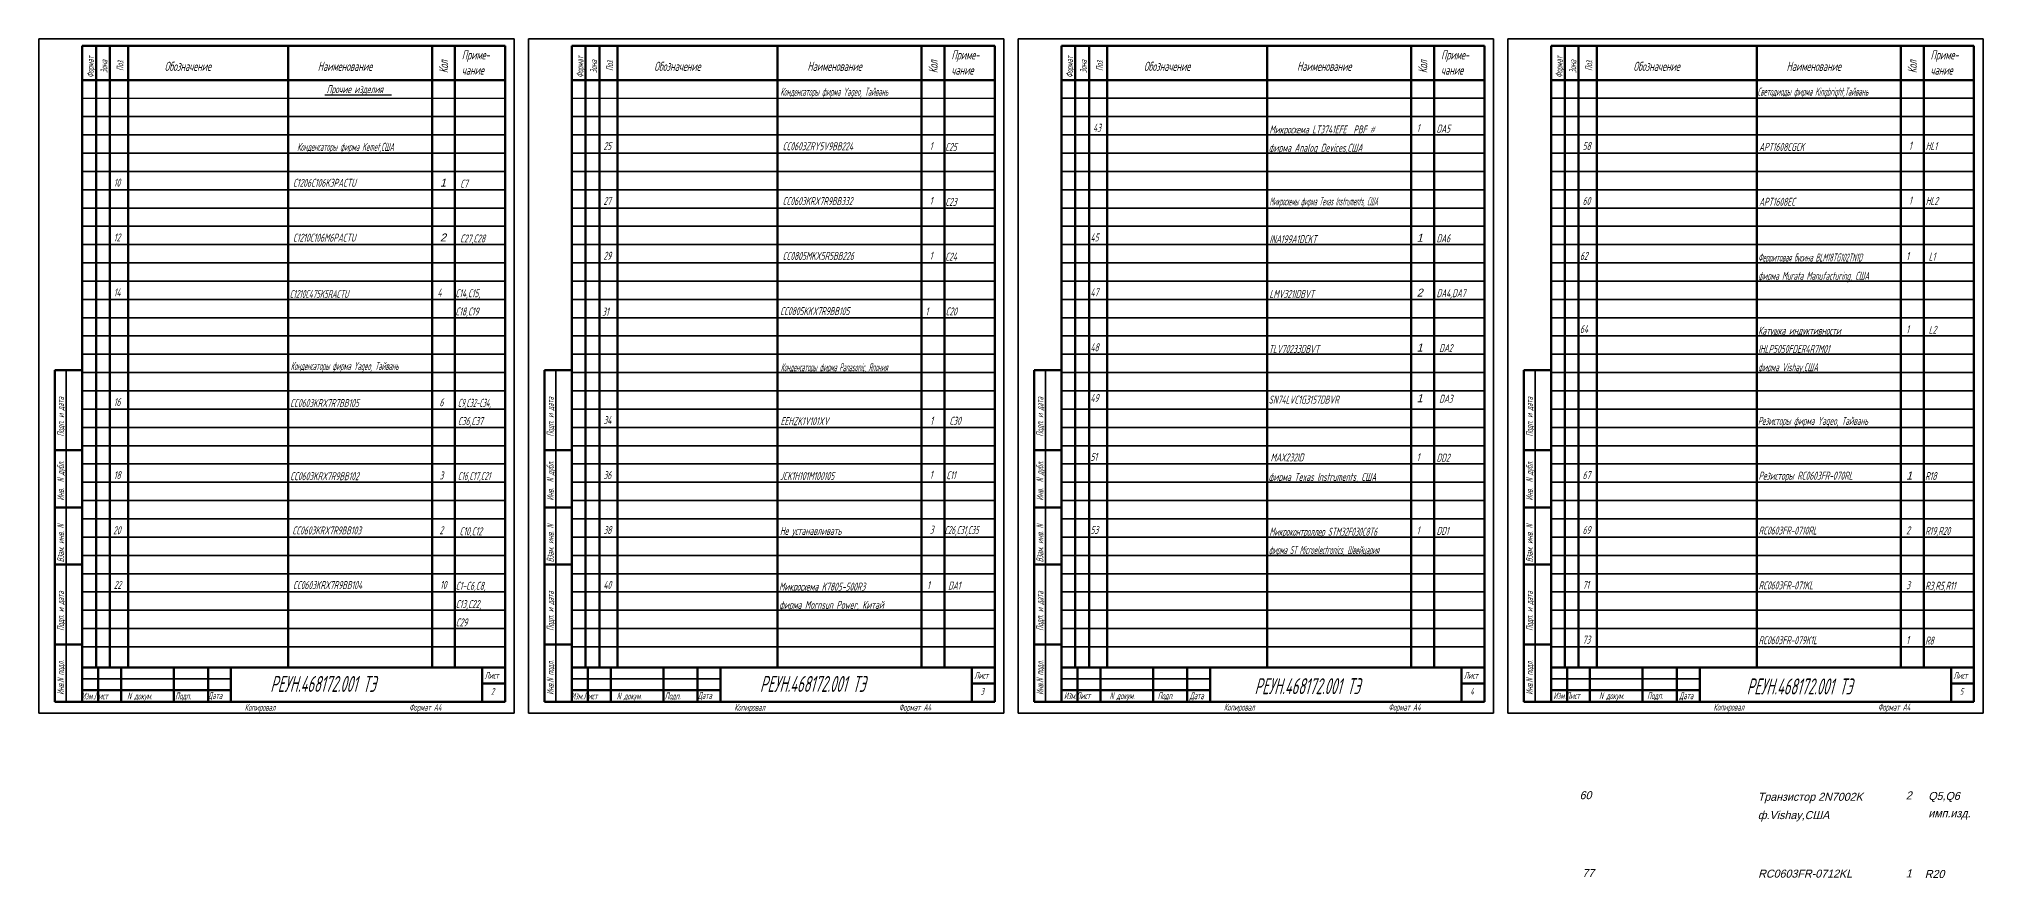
# Model space of a CAD drawing. Extents: x 23089 to 26449, y -1278 to -524.
# Drawn here: x 23944 to 24794, y -1016 to -648 of the extents above; entities that cross this region are included whole.
import ezdxf

# ---------------------------------------------------------------- set-up
doc = ezdxf.new("R2010")
doc.units = 0
doc.header["$MEASUREMENT"] = 0
doc.layers.add('CONTUR', color=7, linetype='CONTINUOUS', lineweight=50)
doc.layers.add('DIM', color=1, linetype='CONTINUOUS', lineweight=35)
doc.layers.add('TEXT', color=1, linetype='CONTINUOUS')
doc.styles.add('ECKD', font='ec5cdwin.shx', dxfattribs={"oblique": 15})
doc.styles.add('GOST', font='GOST.shx', dxfattribs={"width": 0.7, "oblique": 15})

msp = doc.modelspace()

# ---------------------------------------------------------------- linework, layer by layer
at = {"layer": 'CONTUR'}
for p, q in [((23962.58, -651.45), (24147.58, -651.45)), ((23962.58, -938.45), (23962.58, -651.45)), ((23968.58, -651.45), (23968.58, -923.45)), ((23974.58, -651.45), (23974.58, -923.45)), ((23982.58, -651.45), (23982.58, -923.45)), ((24052.58, -651.45), (24052.58, -923.45)), ((24115.58, -651.45), (24115.58, -923.45)), ((24125.58, -651.45), (24125.58, -923.45)), ((24147.58, -651.45), (24147.58, -938.45)), ((24176.79, -651.45), (24361.79, -651.45)), ((24176.79, -938.45), (24176.79, -651.45)), ((24182.79, -651.45), (24182.79, -923.45)), ((24188.79, -651.45), (24188.79, -923.45)), ((24196.79, -651.45), (24196.79, -923.45)), ((24266.79, -651.45), (24266.79, -923.45)), ((24329.79, -651.45), (24329.79, -923.45)), ((24339.79, -651.45), (24339.79, -923.45)), ((24361.79, -651.45), (24361.79, -938.45)), ((24391.01, -938.45), (24391.01, -651.45)), ((24391.01, -651.45), (24576.01, -651.45)), ((24397.01, -651.45), (24397.01, -923.45)), ((24403.01, -651.45), (24403.01, -923.45)), ((24411.01, -651.45), (24411.01, -923.45)), ((24481.01, -651.45), (24481.01, -923.45)), ((24544.01, -651.45), (24544.01, -923.45)), ((24554.01, -651.45), (24554.01, -923.45)), ((24576.01, -651.45), (24576.01, -938.45)), ((24605.17, -938.45), (24605.17, -651.45)), ((24605.17, -651.45), (24790.17, -651.45)), ((24611.17, -651.45), (24611.17, -923.45)), ((24617.17, -651.45), (24617.17, -923.45)), ((24625.17, -651.45), (24625.17, -923.45)), ((24695.17, -651.45), (24695.17, -923.45)), ((24758.17, -651.45), (24758.17, -923.45)), ((24768.17, -651.45), (24768.17, -923.45)), ((24790.17, -651.45), (24790.17, -938.45)), ((23962.58, -666.45), (24147.58, -666.45)), ((24176.79, -666.45), (24361.79, -666.45)), ((24391.01, -666.45), (24576.01, -666.45)), ((24605.17, -666.45), (24790.17, -666.45)), ((23950.58, -828.45), (23950.58, -793.45)), ((23950.58, -793.45), (23962.58, -793.45)), ((24164.79, -828.45), (24164.79, -793.45)), ((24164.79, -793.45), (24176.79, -793.45)), ((24379.01, -828.45), (24379.01, -793.45)), ((24379.01, -793.45), (24391.01, -793.45)), ((24593.17, -828.45), (24593.17, -793.45)), ((24593.17, -793.45), (24605.17, -793.45)), ((23950.58, -853.45), (23950.58, -828.45)), ((23950.58, -828.45), (23962.58, -828.45)), ((23962.58, -828.45), (23950.58, -828.45)), ((24164.79, -853.45), (24164.79, -828.45)), ((24164.79, -828.45), (24176.79, -828.45)), ((24176.79, -828.45), (24164.79, -828.45)), ((24379.01, -828.45), (24391.01, -828.45)), ((24391.01, -828.45), (24379.01, -828.45)), ((24379.01, -853.45), (24379.01, -828.45)), ((24593.17, -828.45), (24605.17, -828.45)), ((24605.17, -828.45), (24593.17, -828.45)), ((24593.17, -853.45), (24593.17, -828.45)), ((23950.58, -878.45), (23950.58, -853.45)), ((23950.58, -853.45), (23962.58, -853.45)), ((23962.58, -853.45), (23950.58, -853.45)), ((24164.79, -878.45), (24164.79, -853.45)), ((24164.79, -853.45), (24176.79, -853.45)), ((24176.79, -853.45), (24164.79, -853.45)), ((24379.01, -878.45), (24379.01, -853.45)), ((24379.01, -853.45), (24391.01, -853.45)), ((24391.01, -853.45), (24379.01, -853.45)), ((24593.17, -878.45), (24593.17, -853.45)), ((24593.17, -853.45), (24605.17, -853.45)), ((24605.17, -853.45), (24593.17, -853.45)), ((23950.58, -913.45), (23950.58, -878.45)), ((23950.58, -878.45), (23962.58, -878.45)), ((23962.58, -878.45), (23950.58, -878.45)), ((24164.79, -913.45), (24164.79, -878.45)), ((24164.79, -878.45), (24176.79, -878.45)), ((24176.79, -878.45), (24164.79, -878.45)), ((24379.01, -913.45), (24379.01, -878.45)), ((24379.01, -878.45), (24391.01, -878.45)), ((24391.01, -878.45), (24379.01, -878.45)), ((24593.17, -913.45), (24593.17, -878.45)), ((24593.17, -878.45), (24605.17, -878.45)), ((24605.17, -878.45), (24593.17, -878.45)), ((23950.58, -913.45), (23962.58, -913.45)), ((23962.58, -913.45), (23950.58, -913.45)), ((23950.58, -938.45), (23950.58, -913.45)), ((24164.79, -913.45), (24176.79, -913.45)), ((24176.79, -913.45), (24164.79, -913.45)), ((24164.79, -938.45), (24164.79, -913.45)), ((24379.01, -938.45), (24379.01, -913.45)), ((24379.01, -913.45), (24391.01, -913.45)), ((24391.01, -913.45), (24379.01, -913.45)), ((24593.17, -938.45), (24593.17, -913.45)), ((24593.17, -913.45), (24605.17, -913.45)), ((24605.17, -913.45), (24593.17, -913.45)), ((23962.58, -923.45), (24147.58, -923.45)), ((23969.58, -923.45), (23969.58, -938.45)), ((23979.58, -923.45), (23979.58, -938.45)), ((24002.58, -923.45), (24002.58, -938.45)), ((24017.58, -923.45), (24017.58, -938.45)), ((24027.58, -923.45), (24027.58, -938.45)), ((24137.58, -923.45), (24137.58, -938.45)), ((24176.79, -923.45), (24361.79, -923.45)), ((24183.79, -923.45), (24183.79, -938.45)), ((24193.79, -923.45), (24193.79, -938.45)), ((24216.79, -923.45), (24216.79, -938.45)), ((24231.79, -923.45), (24231.79, -938.45)), ((24241.79, -923.45), (24241.79, -938.45)), ((24351.79, -923.45), (24351.79, -938.45)), ((24391.01, -923.45), (24576.01, -923.45)), ((24398.01, -923.45), (24398.01, -938.45)), ((24408.01, -923.45), (24408.01, -938.45)), ((24431.01, -923.45), (24431.01, -938.45)), ((24446.01, -923.45), (24446.01, -938.45)), ((24456.01, -923.45), (24456.01, -938.45)), ((24566.01, -923.45), (24566.01, -938.45)), ((24605.17, -923.45), (24790.17, -923.45)), ((24612.17, -923.45), (24612.17, -938.45)), ((24622.17, -923.45), (24622.17, -938.45)), ((24645.17, -923.45), (24645.17, -938.45)), ((24660.17, -923.45), (24660.17, -938.45)), ((24670.17, -923.45), (24670.17, -938.45)), ((24780.17, -923.45), (24780.17, -938.45)), ((23962.58, -933.45), (24027.58, -933.45)), ((24137.58, -930.45), (24147.58, -930.45)), ((24176.79, -933.45), (24241.79, -933.45)), ((24351.79, -930.45), (24361.79, -930.45)), ((24391.01, -933.45), (24456.01, -933.45)), ((24566.01, -930.45), (24576.01, -930.45)), ((24605.17, -933.45), (24670.17, -933.45)), ((24780.17, -930.45), (24790.17, -930.45)), ((23962.58, -938.45), (23950.58, -938.45)), ((24147.58, -938.45), (23962.58, -938.45)), ((24176.79, -938.45), (24164.79, -938.45)), ((24361.79, -938.45), (24176.79, -938.45)), ((24391.01, -938.45), (24379.01, -938.45)), ((24576.01, -938.45), (24391.01, -938.45)), ((24605.17, -938.45), (24593.17, -938.45)), ((24790.17, -938.45), (24605.17, -938.45))]:
    msp.add_line(p, q, dxfattribs=at)
at = {"layer": 'DIM'}
for p, q in [((23943.58, -648.45), (24151.58, -648.45)), ((23943.58, -648.45), (23943.58, -943.45)), ((24151.58, -648.45), (24151.58, -943.45)), ((24157.79, -648.45), (24365.79, -648.45)), ((24157.79, -648.45), (24157.79, -943.45)), ((24365.79, -648.45), (24365.79, -943.45)), ((24372.01, -648.45), (24580.01, -648.45)), ((24372.01, -648.45), (24372.01, -943.45)), ((24580.01, -648.45), (24580.01, -943.45)), ((24586.17, -648.45), (24794.17, -648.45)), ((24586.17, -648.45), (24586.17, -943.45)), ((24794.17, -648.45), (24794.17, -943.45)), ((24391.01, -674.45), (24576.01, -674.45)), ((24605.17, -674.45), (24790.17, -674.45)), ((23962.58, -682.45), (24147.58, -682.45)), ((24176.79, -682.45), (24361.79, -682.45)), ((24391.01, -682.45), (24576.01, -682.45)), ((24605.17, -682.45), (24790.17, -682.45)), ((23962.58, -690.45), (24147.58, -690.45)), ((24176.79, -690.45), (24361.79, -690.45)), ((24391.01, -690.45), (24576.01, -690.45)), ((24605.17, -690.45), (24790.17, -690.45)), ((23962.58, -698.45), (24147.58, -698.45)), ((24176.79, -698.45), (24361.79, -698.45)), ((24391.01, -698.45), (24576.01, -698.45)), ((24605.17, -698.45), (24790.17, -698.45)), ((23962.58, -706.45), (24147.58, -706.45)), ((23962.58, -714.45), (24147.58, -714.45)), ((24176.79, -706.45), (24361.79, -706.45)), ((24176.79, -714.45), (24361.79, -714.45)), ((24391.01, -706.45), (24576.01, -706.45)), ((24391.01, -714.45), (24576.01, -714.45)), ((24605.17, -706.45), (24790.17, -706.45)), ((24605.17, -714.45), (24790.17, -714.45)), ((23962.58, -722.45), (24147.58, -722.45)), ((24176.79, -722.45), (24361.79, -722.45)), ((24391.01, -722.45), (24576.01, -722.45)), ((24605.17, -722.45), (24790.17, -722.45)), ((23962.58, -730.45), (24147.58, -730.45)), ((24176.79, -730.45), (24361.79, -730.45)), ((24391.01, -730.45), (24576.01, -730.45)), ((24605.17, -730.45), (24790.17, -730.45)), ((23962.58, -738.45), (24147.58, -738.45)), ((24176.79, -738.45), (24361.79, -738.45)), ((24391.01, -738.45), (24576.01, -738.45)), ((24605.17, -738.45), (24790.17, -738.45)), ((23962.58, -746.45), (24147.58, -746.45)), ((24176.79, -746.45), (24361.79, -746.45)), ((24391.01, -746.45), (24576.01, -746.45)), ((24605.17, -746.45), (24790.17, -746.45)), ((23962.58, -754.45), (24147.58, -754.45)), ((24176.79, -754.45), (24361.79, -754.45)), ((24391.01, -754.45), (24576.01, -754.45)), ((24605.17, -754.45), (24790.17, -754.45)), ((23962.58, -762.45), (24147.58, -762.45)), ((24176.79, -762.45), (24361.79, -762.45)), ((24391.01, -762.45), (24576.01, -762.45)), ((24605.17, -762.45), (24790.17, -762.45)), ((23962.58, -770.45), (24147.58, -770.45)), ((24176.79, -770.45), (24361.79, -770.45)), ((24391.01, -770.45), (24576.01, -770.45)), ((24605.17, -770.45), (24790.17, -770.45)), ((23962.58, -778.45), (24147.58, -778.45)), ((24176.79, -778.45), (24361.79, -778.45)), ((24391.01, -778.45), (24576.01, -778.45)), ((24605.17, -778.45), (24790.17, -778.45)), ((23962.58, -786.45), (24147.58, -786.45)), ((24176.79, -786.45), (24361.79, -786.45)), ((24391.01, -786.45), (24576.01, -786.45)), ((24605.17, -786.45), (24790.17, -786.45)), ((23955.58, -793.45), (23955.58, -938.45)), ((23962.58, -794.45), (24147.58, -794.45)), ((24169.79, -793.45), (24169.79, -938.45)), ((24176.79, -794.45), (24361.79, -794.45)), ((24384.01, -793.45), (24384.01, -938.45)), ((24391.01, -794.45), (24576.01, -794.45)), ((24598.17, -793.45), (24598.17, -938.45)), ((24605.17, -794.45), (24790.17, -794.45)), ((23962.58, -802.45), (24147.58, -802.45)), ((24176.79, -802.45), (24361.79, -802.45)), ((24391.01, -802.45), (24576.01, -802.45)), ((24605.17, -802.45), (24790.17, -802.45)), ((23962.58, -810.45), (24147.58, -810.45)), ((24176.79, -810.45), (24361.79, -810.45)), ((24391.01, -810.45), (24576.01, -810.45)), ((24605.17, -810.45), (24790.17, -810.45)), ((23962.58, -818.45), (24147.58, -818.45)), ((24176.79, -818.45), (24361.79, -818.45)), ((24391.01, -818.45), (24576.01, -818.45)), ((24605.17, -818.45), (24790.17, -818.45)), ((23962.58, -826.45), (24147.58, -826.45)), ((24176.79, -826.45), (24361.79, -826.45)), ((24391.01, -826.45), (24576.01, -826.45)), ((24605.17, -826.45), (24790.17, -826.45)), ((23962.58, -834.45), (24147.58, -834.45)), ((24176.79, -834.45), (24361.79, -834.45)), ((24391.01, -834.45), (24576.01, -834.45)), ((24605.17, -834.45), (24790.17, -834.45)), ((23962.58, -842.45), (24147.58, -842.45)), ((23962.58, -850.45), (24147.58, -850.45)), ((24176.79, -842.45), (24361.79, -842.45)), ((24176.79, -850.45), (24361.79, -850.45)), ((24391.01, -842.45), (24576.01, -842.45)), ((24391.01, -850.45), (24576.01, -850.45)), ((24605.17, -842.45), (24790.17, -842.45)), ((24605.17, -850.45), (24790.17, -850.45)), ((23962.58, -858.45), (24147.58, -858.45)), ((24176.79, -858.45), (24361.79, -858.45)), ((24391.01, -858.45), (24576.01, -858.45)), ((24605.17, -858.45), (24790.17, -858.45)), ((23962.58, -866.45), (24147.58, -866.45)), ((24176.79, -866.45), (24361.79, -866.45)), ((24391.01, -866.45), (24576.01, -866.45)), ((24605.17, -866.45), (24790.17, -866.45)), ((23962.58, -874.45), (24147.58, -874.45)), ((24176.79, -874.45), (24361.79, -874.45)), ((24391.01, -874.45), (24576.01, -874.45)), ((24605.17, -874.45), (24790.17, -874.45)), ((23962.58, -882.45), (24147.58, -882.45)), ((24176.79, -882.45), (24361.79, -882.45)), ((24391.01, -882.45), (24576.01, -882.45)), ((24605.17, -882.45), (24790.17, -882.45)), ((23962.58, -890.45), (24147.58, -890.45)), ((24176.79, -890.45), (24361.79, -890.45)), ((24391.01, -890.45), (24576.01, -890.45)), ((24605.17, -890.45), (24790.17, -890.45)), ((23962.58, -898.45), (24147.58, -898.45)), ((24176.79, -898.45), (24361.79, -898.45)), ((24391.01, -898.45), (24576.01, -898.45)), ((24605.17, -898.45), (24790.17, -898.45)), ((23962.58, -906.45), (24147.58, -906.45)), ((24176.79, -906.45), (24361.79, -906.45)), ((24391.01, -906.45), (24576.01, -906.45)), ((24605.17, -906.45), (24790.17, -906.45)), ((23962.58, -914.45), (24147.58, -914.45)), ((24176.79, -914.45), (24361.79, -914.45)), ((24391.01, -914.45), (24576.01, -914.45)), ((24605.17, -914.45), (24790.17, -914.45)), ((23962.58, -928.45), (24027.58, -928.45)), ((24176.79, -928.45), (24241.79, -928.45)), ((24391.01, -928.45), (24456.01, -928.45)), ((24605.17, -928.45), (24670.17, -928.45)), ((23943.58, -943.45), (24151.58, -943.45)), ((24157.79, -943.45), (24365.79, -943.45)), ((24372.01, -943.45), (24580.01, -943.45)), ((24586.17, -943.45), (24794.17, -943.45))]:
    msp.add_line(p, q, dxfattribs=at)
at = {"layer": 'TEXT'}
for p, q in [((23962.58, -674.45), (24147.58, -674.45)), ((24068.74, -672.97), (24097.81, -672.97)), ((24176.79, -674.45), (24361.79, -674.45))]:
    msp.add_line(p, q, dxfattribs=at)

# ---------------------------------------------------------------- texts
at = {"layer": 'TEXT', "style": 'GOST', "oblique": 15}
for s, height, width, p in [('Приме-', 4, 0.7, (24128.58, -657.45)), ('Приме-', 4, 0.7, (24342.79, -657.45)), ('Приме-', 4, 0.7, (24557.01, -657.45)), ('Приме-', 4, 0.7, (24771.17, -657.45)), ('Обозначение', 4, 0.7, (23998.58, -662.45)), ('Наименование', 4, 0.7, (24065.58, -662.45)), ('чание', 4, 0.7, (24128.58, -664.12)), ('Обозначение', 4, 0.7, (24212.79, -662.45)), ('Наименование', 4, 0.7, (24279.79, -662.45)), ('чание', 4, 0.7, (24342.79, -664.12)), ('Обозначение', 4, 0.7, (24427.01, -662.45)), ('Наименование', 4, 0.7, (24494.01, -662.45)), ('чание', 4, 0.7, (24557.01, -664.12)), ('Обозначение', 4, 0.7, (24641.17, -662.45)), ('Наименование', 4, 0.7, (24708.17, -662.45)), ('чание', 4, 0.7, (24771.17, -664.12)), ('Прочие изделия', 3.5, 0.7, (24069.44, -672.2)), ('Конденсаторы фирма Yageo, Тайвань', 3.5, 0.58, (24267.96, -673.32)), ('Светодиоды фирма Kingbright,Тайвань', 3.5, 0.58, (24695.42, -673.27)), ('43', 3.5, 0.7, (24404.77, -689.09)), ('Микросхема LT3741EFE  PBF', 3.5, 0.7, (24481.93, -689.83)), ('1', 3.5, 0.7, (24546.37, -689.24)), ('DA5', 3.5, 0.7, (24555.04, -689.46)), ('Конденсаторы фирма Kemet,США', 3.5, 0.6, (24056.54, -697.44)), ('25', 3.5, 0.7, (24190.55, -697.09)), ('CC0603ZRY5V9BB224', 3.5, 0.7, (24268.92, -697.18)), ('1', 3.5, 0.7, (24333.3, -697.09)), ('С25', 3.5, 0.7, (24340.16, -697.51)), ('фирма Analog Devices,США', 3.5, 0.7, (24481.69, -697.83)), ('58', 3.5, 0.7, (24618.94, -697.09)), ('APT1608CGCK', 3.5, 0.7, (24696.16, -697.47)), ('1', 3.5, 0.7, (24761.72, -696.93)), ('HL1', 3.5, 0.7, (24769.05, -697.11)), ('10', 3.5, 0.7, (23976.33, -713.09)), ('C1206C106K3PACTU', 3.5, 0.7, (24054.71, -713.18)), ('C7', 3.5, 0.7, (24127.85, -713.54)), ('27', 3.5, 0.7, (24190.55, -721.09)), ('CC0603KRX7R9BB332', 3.5, 0.7, (24268.92, -721.18)), ('1', 3.5, 0.7, (24333.3, -721.09)), ('С23', 3.5, 0.7, (24340.16, -721.51)), ('Микросхемы фирма Texas Instruments, США', 3.5, 0.5, (24481.92, -721.29)), ('60', 3.5, 0.7, (24618.94, -721.09)), ('APT1608EC', 3.5, 0.7, (24696.16, -721.47)), ('1', 3.5, 0.7, (24761.72, -720.93)), ('HL2', 3.5, 0.7, (24769.05, -721.11)), ('12', 3.5, 0.7, (23976.33, -737.09)), ('C1210C106M6PACTU', 3.5, 0.7, (24054.71, -737.18)), ('C27,C28', 3.5, 0.7, (24127.85, -737.54)), ('45', 3.5, 0.7, (24403.64, -737.09)), ('INA199A1DCKT', 3.5, 0.7, (24481.93, -737.83)), ('DA6', 3.5, 0.7, (24555.04, -737.46)), ('29', 3.5, 0.7, (24190.55, -745.09)), ('CC0805MKX5R5BB226', 3.5, 0.7, (24268.92, -745.18)), ('1', 3.5, 0.7, (24333.3, -745.09)), ('С24', 3.5, 0.7, (24340.16, -745.51)), ('62', 3.5, 0.7, (24617.79, -745.15)), ('Ферритовая бусина BLM18TG102TN1D', 3.5, 0.58, (24695.76, -745.86)), ('1', 3.5, 0.7, (24760.53, -745.24)), ('L1', 3.5, 0.7, (24770.34, -745.48)), ('фирма Murata Manufacturing, США', 3.5, 0.65, (24695.76, -753.86)), ('14', 3.5, 0.7, (23976.33, -761.09)), ('C1210C475K5RACTU', 3.5, 0.65, (24053.26, -761.83)), ('4', 3.5, 0.7, (24117.93, -761.24)), ('C14,C15,', 3.5, 0.7, (24125.76, -761.48)), ('47', 3.5, 0.7, (24403.64, -761.09)), ('LMV321IDBVT', 3.5, 0.7, (24481.93, -761.83)), ('DA4,DA7', 3.5, 0.7, (24555.04, -761.46)), ('C18,C19', 3.5, 0.7, (24125.76, -769.48)), ('31', 3.5, 0.7, (24189.98, -769.55)), ('CC0805KKX7R9BB105', 3.5, 0.7, (24267.83, -769.32)), ('1', 3.5, 0.7, (24331.46, -769.37)), ('С20', 3.5, 0.7, (24340.33, -769.45)), ('64', 3.5, 0.7, (24617.79, -777.15)), ('1', 3.5, 0.7, (24760.53, -777.24)), ('L2', 3.5, 0.7, (24770.34, -777.48)), ('48', 3.5, 0.7, (24403.63, -785.15)), ('TLV70233DBVT', 3.5, 0.7, (24481.6, -785.86)), ('DA2', 3.5, 0.7, (24556.18, -785.48)), ('IHLP5050FDER4R7M01', 3.5, 0.7, (24695.76, -785.86)), ('Катушка индуктивности', 3.5, 0.7, (24695.76, -777.86)), ('Конденсаторы фирма Yageo, Тайвань', 3.5, 0.58, (24053.75, -793.32)), ('Конденсаторы фирма Panasonic, Япония', 3.5, 0.54, (24268.15, -793.88)), ('фирма Vishay,США', 3.5, 0.65, (24695.76, -793.86)), ('16', 3.5, 0.7, (23976.33, -809.09)), ('CC0603KRX7R7BB105', 3.5, 0.7, (24053.46, -809.54)), ('6', 3.5, 0.7, (24118.83, -809.23)), ('C9,C32-C34,', 3.5, 0.6, (24126.85, -809.45)), ('49', 3.5, 0.7, (24403.63, -807.33)), ('SN74LVC1G3157DBVR', 3.5, 0.7, (24481.6, -808.04)), ('DA3', 3.5, 0.7, (24556.18, -807.66)), ('C36,C37', 3.5, 0.7, (24126.85, -817.45)), ('34', 3.5, 0.7, (24190.55, -817.02)), ('EEHZK1V101XV', 3.5, 0.7, (24268.05, -817.47)), ('1', 3.5, 0.7, (24333.55, -817.25)), ('С30', 3.5, 0.7, (24341.99, -817.3)), ('Резисторы фирма Yageo, Тайвань', 3.5, 0.65, (24695.65, -817.33)), ('51', 3.5, 0.7, (24403.64, -833.09)), ('MAX232ID', 3.5, 0.7, (24482.43, -833.33)), ('1', 3.5, 0.7, (24546.37, -833.24)), ('DD2', 3.5, 0.7, (24555.04, -833.46)), ('18', 3.5, 0.7, (23976.33, -841.09)), ('CC0603KRX7R9BB102', 3.5, 0.7, (24053.46, -841.54)), ('3', 3.5, 0.7, (24118.83, -841.23)), ('C16,C17,C21', 3.5, 0.65, (24126.85, -841.45)), ('36', 3.5, 0.7, (24190.56, -841.09)), ('JCK1H101M100105', 3.5, 0.7, (24267.78, -841.47)), ('1', 3.5, 0.7, (24333.34, -840.93)), ('С11', 3.5, 0.7, (24340.67, -841.11)), ('фирма Texas Instruments, США', 3.5, 0.7, (24481.6, -841.86)), ('67', 3.5, 0.7, (24618.93, -841.09)), ('Резисторы RC0603FR-070RL', 3.5, 0.7, (24695.92, -841.32)), ('R18', 3.5, 0.7, (24768.8, -841.48)), ('20', 3.5, 0.7, (23976.06, -865.19)), ('CC0603KRX7R9BB103', 3.5, 0.7, (24054.43, -865.27)), ('2', 3.5, 0.7, (24118.81, -865.18)), ('C10,C12', 3.5, 0.7, (24127.58, -865.64)), ('38', 3.5, 0.7, (24190.56, -865.09)), ('Не устанавливать', 3.5, 0.7, (24267.78, -865.47)), ('3', 3.5, 0.7, (24333.34, -864.93)), ('С26,С31,С35', 3.5, 0.65, (24339.79, -865.11)), ('53', 3.5, 0.7, (24403.66, -865.05)), ('Микроконтроллер STM32F030C8T6', 3.5, 0.65, (24481.93, -865.83)), ('1', 3.5, 0.7, (24546.37, -865.24)), ('DD1', 3.5, 0.7, (24555.04, -865.46)), ('69', 3.5, 0.7, (24618.93, -865.09)), ('RC0603FR-0710RL', 3.5, 0.7, (24695.92, -865.32)), ('2', 3.5, 0.7, (24760.53, -865.24)), ('R19,R20', 3.5, 0.7, (24768.8, -865.48)), ('фирма ST Microelectronics, Швейцария', 3.5, 0.57, (24481.69, -873.83)), ('22', 3.5, 0.7, (23976.33, -889.09)), ('CC0603KRX7R9BB104', 3.5, 0.7, (24054.71, -889.18)), ('10', 3.5, 0.7, (24119.08, -889.09)), ('C1-C6,C8,', 3.5, 0.7, (24125.94, -889.51)), ('40', 3.5, 0.7, (24190.55, -889.09)), ('Микросхема K7805-500R3', 3.5, 0.7, (24267.38, -889.86)), ('1', 3.5, 0.7, (24332.15, -889.24)), ('DA1', 3.5, 0.7, (24341.35, -889.41)), ('71', 3.5, 0.7, (24618.93, -889.09)), ('RC0603FR-071KL', 3.5, 0.7, (24695.92, -889.32)), ('3', 3.5, 0.7, (24760.53, -889.24)), ('R3,R5,R11', 3.5, 0.7, (24768.8, -889.48)), ('C13,C22,', 3.5, 0.7, (24125.94, -897.51)), ('фирма Mornsun Power, Китай', 3.5, 0.7, (24267.48, -897.83)), ('C29', 3.5, 0.7, (24125.94, -905.51)), ('73', 3.5, 0.7, (24618.93, -913.09)), ('RC0603FR-079K1L', 3.5, 0.7, (24695.92, -913.32)), ('1', 3.5, 0.7, (24760.53, -913.24)), ('R8', 3.5, 0.7, (24768.8, -913.48)), ('Лист', 3, 0.7, (24138.58, -928.45)), ('Лист', 3, 0.7, (24352.79, -928.45)), ('Лист', 3, 0.7, (24567.01, -928.45)), ('Лист', 3, 0.7, (24781.17, -928.45)), ('Изм.Лист', 3, 0.7, (23962.18, -937.45)), ('N докум.', 3, 0.7, (23982.18, -937.45)), ('Подп.', 3, 0.7, (24003.18, -937.45)), ('Дата', 3, 0.7, (24017.6, -937.28)), ('РЕУН.468172.001 ТЭ', 7, 0.7, (24044.8, -934.18)), ('2', 3, 0.7, (24141.38, -935.45)), ('Изм.Лист', 3, 0.7, (24176.39, -937.45)), ('N докум.', 3, 0.7, (24196.39, -937.45)), ('Подп.', 3, 0.7, (24217.39, -937.45)), ('Дата', 3, 0.7, (24231.82, -937.28)), ('РЕУН.468172.001 ТЭ', 7, 0.7, (24259.02, -934.18)), ('3', 3, 0.7, (24355.59, -935.45)), ('Изм.Лист', 3, 0.7, (24392.01, -937.35)), ('N докум.', 3, 0.7, (24412.01, -937.35)), ('Подп.', 3, 0.7, (24433.01, -937.35)), ('Дата', 3, 0.7, (24447.01, -937.35)), ('РЕУН.468172.001 ТЭ', 7, 0.7, (24475.41, -935.17)), ('4', 3, 0.7, (24569.81, -935.45)), ('Изм.Лист', 3, 0.7, (24606.17, -937.35)), ('N докум.', 3, 0.7, (24626.17, -937.35)), ('Подп.', 3, 0.7, (24647.17, -937.35)), ('Дата', 3, 0.7, (24661.17, -937.35)), ('РЕУН.468172.001 ТЭ', 7, 0.7, (24690.73, -935.29)), ('5', 3, 0.7, (24783.97, -935.45)), ('Копировал', 3, 0.7, (24033.58, -942.45)), ('Формат A4', 3, 0.7, (24105.58, -942.45)), ('Копировал', 3, 0.7, (24247.79, -942.45)), ('Формат A4', 3, 0.7, (24319.79, -942.45)), ('Копировал', 3, 0.7, (24462.01, -942.35)), ('Формат A4', 3, 0.7, (24534.01, -942.35)), ('Копировал', 3, 0.7, (24676.17, -942.35)), ('Формат A4', 3, 0.7, (24748.17, -942.35))]:
    msp.add_text(s, height=height, dxfattribs=dict(at, width=width)).set_placement(p)
at = {"layer": 'TEXT', "style": 'GOST', "oblique": 15, "width": 0.7}
for s, height, p in [('Формат', 3, (23967.58, -665.45)), ('Зона', 3, (23973.58, -663.45)), ('Поз.', 3, (23980.58, -662.45)), ('Кол', 4, (24122.58, -663.45)), ('Формат', 3, (24181.79, -665.45)), ('Зона', 3, (24187.79, -663.45)), ('Поз.', 3, (24194.79, -662.45)), ('Кол', 4, (24336.79, -663.45)), ('Формат', 3, (24396.01, -665.45)), ('Зона', 3, (24402.01, -663.45)), ('Поз.', 3, (24409.01, -662.45)), ('Кол', 4, (24551.01, -663.45)), ('Формат', 3, (24610.17, -665.45)), ('Зона', 3, (24616.17, -663.45)), ('Поз.', 3, (24623.17, -662.45)), ('Кол', 4, (24765.17, -663.45)), ('Подп. и дата', 3, (23954.58, -822.45)), ('Подп. и дата', 3, (24168.79, -822.45)), ('Подп. и дата', 3, (24383.01, -822.45)), ('Подп. и дата', 3, (24597.17, -822.45)), ('Инв.  N дубл.', 3, (23954.58, -850.45)), ('Инв.  N дубл.', 3, (24168.79, -850.45)), ('Инв.  N дубл.', 3, (24383.01, -850.45)), ('Инв.  N дубл.', 3, (24597.17, -850.45)), ('Взам. инв. N', 3, (23954.58, -877.45)), ('Взам. инв. N', 3, (24168.79, -877.45)), ('Взам. инв. N', 3, (24383.01, -877.45)), ('Взам. инв. N', 3, (24597.17, -877.45)), ('Подп. и дата', 3, (23954.58, -907.45)), ('Подп. и дата', 3, (24168.79, -907.45)), ('Подп. и дата', 3, (24383.01, -907.45)), ('Подп. и дата', 3, (24597.17, -907.45)), ('Инв.N подл.', 3, (23954.58, -935.45)), ('Инв.N подл.', 3, (24168.79, -935.45)), ('Инв.N подл.', 3, (24383.01, -935.45)), ('Инв.N подл.', 3, (24597.17, -935.45))]:
    msp.add_text(s, height=height, rotation=90, dxfattribs=at).set_placement(p)
at = {"layer": 'TEXT', "style": 'ECKD', "oblique": 15}
for s, p in [('1', (24119.08, -713.09)), ('2', (24119.08, -737.09)), ('1', (24546.37, -737.24)), ('2', (24546.37, -761.24)), ('1', (24546.37, -785.24)), ('1', (24546.37, -807.42)), ('1', (24760.53, -841.24)), ('60', (24617.63, -981.12)), ('2', (24760.36, -981.2)), ('Q5,Q6', (24770.17, -981.45)), ('ф.Vishay,США ', (24695.59, -989.82)), ('Транзистор 2N7002K', (24695.59, -981.82)), ('имп.изд.', (24770.2, -989.03)), ('77', (24618.76, -1015.21)), ('RC0603FR-0712KL ', (24695.75, -1015.44)), ('1', (24760.36, -1015.36)), ('R20', (24768.63, -1015.6))]:
    msp.add_text(s, height=3.5, dxfattribs=at).set_placement(p)
at = {"layer": 'TEXT', "insert": (24526.03, -686.93), "char_height": 2.5, "attachment_point": 1, "style": 'ECKD'}
msp.add_mtext_dynamic_manual_height_columns('{\\fTimes New Roman|b0|i0|c204|p18;#}', width=3.0273, gutter_width=12.5, heights=[2.55], dxfattribs=at)

doc.saveas('drawing.dxf')
